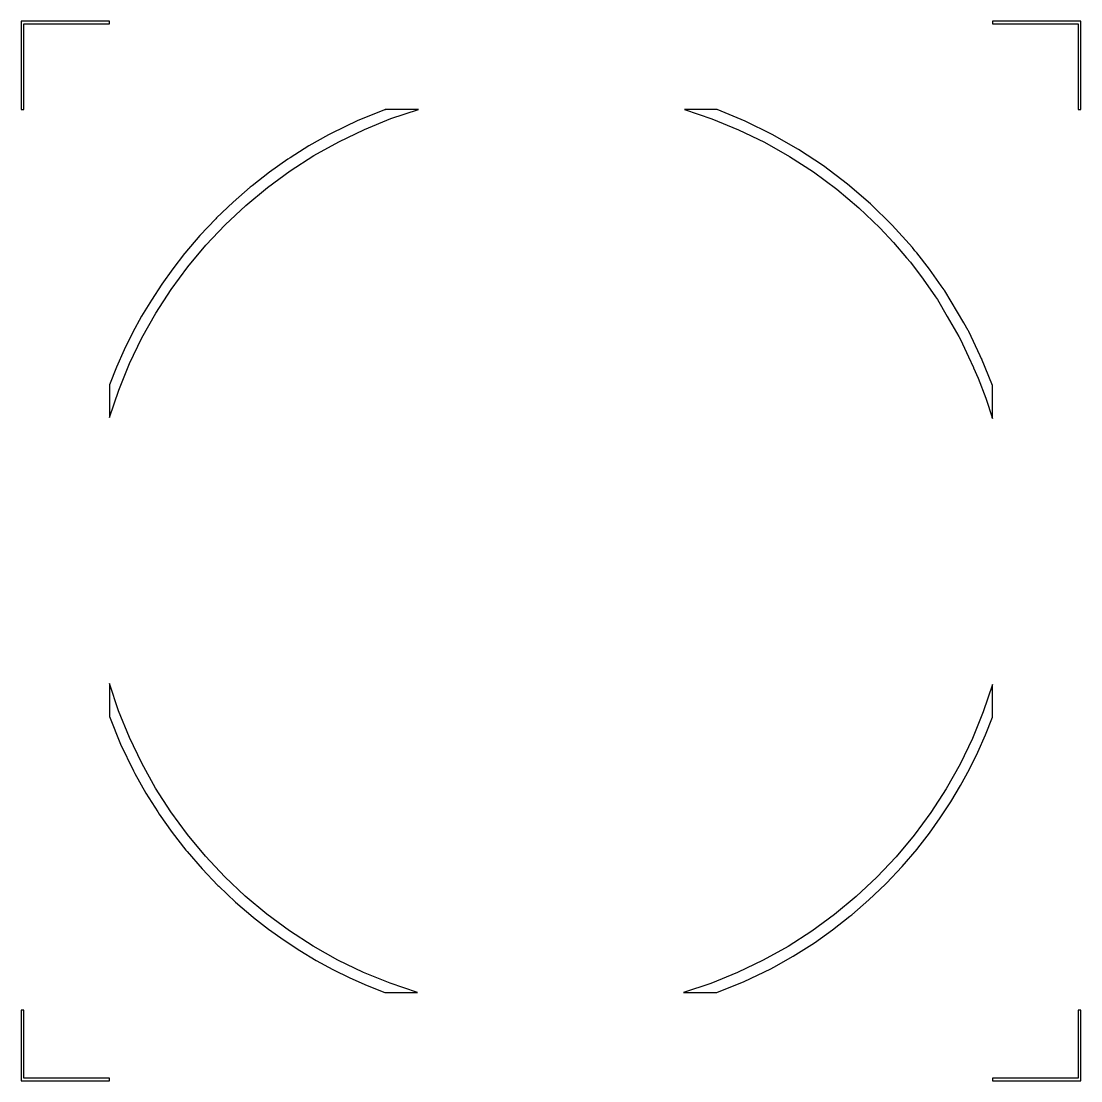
# Model space of a CAD drawing. Extents: x 0 to 12, y 0 to 12.
import ezdxf

# ---------------------------------------------------------------- set-up
doc = ezdxf.new("R2010")
doc.units = 0
doc.layers.add('Layer_1', color=7, linetype='CONTINUOUS')

msp = doc.modelspace()

# ---------------------------------------------------------------- linework, layer by layer
at = {"layer": 'Layer_1', "color": 7}
for points in [[(0, 12.000012), (0, 10.999997), (0.028332, 10.999997), (0.028332, 11.971623), (1.000015, 11.971623), (1.000015, 12.000012), (0, 12.000012), (0, 12.000012)], [(10.999998, 12.000012), (10.999998, 11.971623), (11.97168, 11.971623), (11.97168, 10.999997), (12.000013, 10.999997), (12.000013, 11.985791), (12.000013, 12.000012), (10.999998, 12.000012), (10.999998, 12.000012)], [(4.123919, 11.000008), (3.8129, 10.87447), (3.510359, 10.72969), (3.479656, 10.713705), (3.479374, 10.713705), (3.259011, 10.589037), (3.044794, 10.454083), (3.018942, 10.436721), (2.812997, 10.291284), (2.614131, 10.136307), (2.594839, 10.120598), (2.39878, 9.950654), (2.211191, 9.771405), (2.203145, 9.763246), (2.023225, 9.572737), (1.852848, 9.373646), (1.84772, 9.367364), (1.716017, 9.19728), (1.591405, 9.022254), (1.474012, 8.842512), (1.363967, 8.658279), (1.261399, 8.469782), (1.166436, 8.277245), (1.079208, 8.080895), (0.999843, 7.880956), (0.999843, 7.51164), (1.104414, 7.821394), (1.227213, 8.121929), (1.367595, 8.412602), (1.52491, 8.692766), (1.698512, 8.961776), (1.887754, 9.218986), (2.091988, 9.463751), (2.310567, 9.695426), (2.542845, 9.913365), (2.788173, 10.116923), (3.045905, 10.305454), (3.315393, 10.478313), (3.595991, 10.634855), (3.88705, 10.774433), (4.187923, 10.896403), (4.497965, 11.000118), (4.1238, 11.000118), (4.123919, 11.000008)], [(7.511299, 11.000008), (7.821697, 10.895181), (8.124036, 10.771496), (8.417498, 10.62945), (8.701263, 10.469539), (8.974515, 10.292259), (9.236433, 10.098105), (9.486201, 9.887574), (9.722999, 9.66116), (9.722999, 9.66116), (9.878483, 9.493713), (10.026498, 9.319626), (10.069991, 9.270734), (10.069991, 9.270734), (10.215975, 9.078542), (10.35293, 8.879814), (10.353212, 8.879532), (10.376309, 8.847672), (10.487985, 8.655518), (10.488323, 8.655179), (10.618961, 8.430448), (10.619243, 8.43011), (10.639033, 8.396099), (10.729155, 8.197717), (10.785546, 8.077662), (10.78611, 8.076449), (10.78611, 8.076166), (10.83875, 7.956222), (10.924777, 7.730903), (11.000314, 7.501855), (11.000314, 7.875083), (10.875241, 8.178969), (10.875241, 8.177981), (10.860857, 8.209674), (10.731486, 8.485558), (10.726911, 8.493387), (10.725472, 8.495588), (10.675089, 8.584773), (10.459508, 8.945764), (10.454053, 8.953259), (10.451457, 8.956457), (10.419817, 9.003365), (10.285017, 9.193557), (10.142059, 9.377696), (10.121389, 9.400903), (10.092174, 9.436015), (9.862783, 9.691612), (9.618243, 9.931249), (9.359412, 10.154319), (9.087148, 10.360215), (8.802309, 10.54833), (8.505752, 10.718057), (8.198336, 10.868791), (7.880917, 10.999924), (7.511601, 10.999924), (7.511206, 10.999924), (7.511299, 11.000008)], [(10.996913, 7.510483), (10.999944, 7.50172), (10.999944, 7.502002), (10.996913, 7.510545), (10.996913, 7.510483)], [(0.999961, 4.498147), (0.999961, 4.123926), (1.125549, 3.812852), (1.270387, 3.51026), (1.286315, 3.479667), (1.286315, 3.479384), (1.411058, 3.258826), (1.546104, 3.044421), (1.563026, 3.01934), (1.70885, 2.812823), (1.864267, 2.613425), (1.878928, 2.595456), (2.04887, 2.399342), (2.228122, 2.211699), (2.237438, 2.202659), (2.427789, 2.022885), (2.626707, 1.852639), (2.632219, 1.848117), (2.802322, 1.716371), (2.97737, 1.591718), (3.157136, 1.474286), (3.341396, 1.364205), (3.529922, 1.261604), (3.72249, 1.16661), (3.918874, 1.079354), (4.118847, 0.999963), (4.488327, 0.999963), (4.178573, 1.104535), (3.878038, 1.227334), (3.587365, 1.367715), (3.307201, 1.525031), (3.038191, 1.698633), (2.780981, 1.887875), (2.536216, 2.09211), (2.304541, 2.310689), (2.086602, 2.542967), (1.883044, 2.788295), (1.694513, 3.046027), (1.521655, 3.315515), (1.365114, 3.596112), (1.225536, 3.887171), (1.103567, 4.188045), (0.999851, 4.498085), (0.999961, 4.498147)], [(10.999944, 4.488721), (10.895384, 4.178952), (10.772593, 3.8784), (10.63222, 3.587711), (10.47491, 3.307531), (10.301312, 3.038506), (10.112073, 2.78128), (9.90784, 2.536499), (9.68926, 2.304809), (9.456981, 2.086856), (9.21165, 1.883285), (8.953915, 1.69474), (8.684421, 1.521869), (8.403818, 1.365317), (8.112752, 1.225728), (7.81187, 1.103749), (7.501819, 1.000026), (7.876371, 1.000026), (8.186369, 1.125211), (8.487943, 1.269514), (8.522174, 1.287373), (8.741118, 1.411253), (8.953997, 1.545287), (8.982273, 1.56436), (9.187023, 1.709022), (9.384772, 1.863118), (9.405716, 1.880096), (9.600655, 2.049154), (9.787215, 2.227416), (9.798352, 2.238716), (9.976645, 2.427591), (10.145562, 2.624897), (10.153224, 2.634267), (10.284722, 2.804179), (10.409146, 2.979019), (10.526367, 3.158563), (10.636257, 3.342586), (10.738688, 3.530863), (10.833532, 3.723168), (10.92066, 3.919278), (10.999944, 4.118968), (10.999944, 4.488721), (10.999944, 4.488721)], [(0.000056, 0.799978), (0.000056, -0.000001), (1.000071, -0.000001), (1.000071, 0.028332), (0.028389, 0.028332), (0.028389, 0.799978), (0.000056, 0.799978), (0.000056, 0.799978)], [(11.97168, 0.799978), (11.97168, 0.028332), (10.999998, 0.028332), (10.999998, -0.000001), (12.000013, -0.000001), (12.000013, 0.799978), (11.97168, 0.799978), (11.97168, 0.799978)]]:
    msp.add_lwpolyline(points, dxfattribs=at)

doc.saveas('drawing.dxf')
